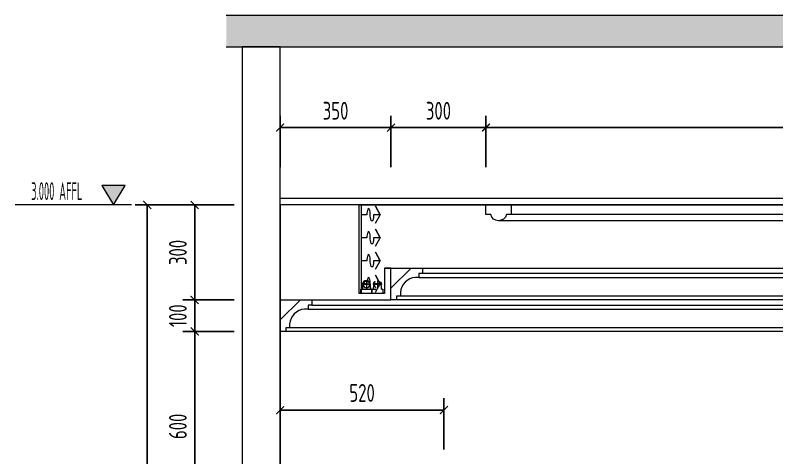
# Model space of a CAD drawing. Header units: millimetres. Extents: x 3162 to 221128, y -144913 to 11496.
# Drawn here: x 207098 to 209503, y -20823 to -19424 of the extents above; entities that cross this region are included whole.
import ezdxf
from ezdxf.enums import TextEntityAlignment as Align

# ---------------------------------------------------------------- set-up
doc = ezdxf.new("R2010")
doc.units = ezdxf.units.MM
doc.header["$LTSCALE"] = 10
doc.linetypes.add('ACAD_ISO03W100', pattern=[30, 12, -18])
doc.linetypes.add('DOTE', pattern=[61.468, 50.8, -5.08, 0.508, -5.08])
doc.layers.get('Defpoints').update_dxf_attribs({"color": 250})
for name, color, linetype, lineweight in [('Contour【轮廓线】', 94, 'Continuous', 0), ('Elevation【立面图库】', 150, 'Continuous', 0), ('FC-Hatch【平面填充】', 250, 'Continuous', 0), ('FF-Socket【电气】', 124, 'Continuous', 0), ('Finish【完成面】', 2, 'Continuous', 0), ('Gray【中细线】', 8, 'Continuous', 0), ('RC-dimensions', 44, 'Continuous', 0), ('RC-Lamps【天花灯具】', 2, 'Continuous', 0), ('RC-Modelling【天花造型】', 30, 'Continuous', 0), ('Wall【立面墙】', 252, 'Continuous', 0)]:
    doc.layers.add(name, color=color, linetype=linetype, lineweight=lineweight)
doc.styles.add('尺寸标注', font='ARCHS.SHX', dxfattribs={"width": 0.8})
doc.styles.add('标高', font='ARCHS.SHX', dxfattribs={"width": 0.5})
doc.dimstyles.new('海龙1：25', dxfattribs={"dimscale": 25, "dimtxt": 2.25, "dimasz": 1, "dimexe": 1.5, "dimexo": 1, "dimgap": 1, "dimtad": 1, "dimdec": 0, "dimrnd": 5, "dimdsep": 46, "dimtxsty": '尺寸标注', "dimblk": 'ARCHTICK', "dimblk1": 'ARCHTICK', "dimblk2": 'ARCHTICK', "dimcen": 1, "dimclrd": 44, "dimclre": 44, "dimclrt": 2, "dimadec": 0, "dimazin": 0, "dimtfac": 1, "dimtdec": 0, "dimtix": 1, "dimtmove": 2, "dimatfit": 3, "dimldrblk": 'hl_arrow2', "dimfxl": 5, "dimfxlon": 1, "dimarcsym": 0})

# ---------------------------------------------------------------- blocks, each defined once
blk = doc.blocks.new('_ArchTick')
at = {"color": 2, "linetype": 'ByBlock', "const_width": 0.15}
blk.add_lwpolyline([(-0.5, -0.5), (0.5, 0.5)], dxfattribs=at)
blk = doc.blocks.new('*D244')
at = {"layer": 'Defpoints', "color": 0, "transparency": 16777216}
for p in [(207814.6, -20023.8), (207664.6, -20323.8), (207814.6, -20323.8)]:
    blk.add_point(p, dxfattribs=at)
at = {"layer": 'RC-dimensions', "color": 44, "lineweight": -2, "transparency": 16777216}
for p, q in [((207789.6, -20023.8), (207627.1, -20023.8)), ((207664.6, -20023.8), (207664.6, -20323.8)), ((207789.6, -20323.8), (207627.1, -20323.8))]:
    blk.add_line(p, q, dxfattribs=at)
at = {"layer": 'RC-dimensions', "color": 44, "lineweight": -2, "transparency": 16777216, "xscale": 25, "yscale": 25, "zscale": 25}
for p, rotation in [((207664.6, -20023.8), 90), ((207664.6, -20323.8), 270)]:
    blk.add_blockref('_ArchTick', p, dxfattribs=dict(at, rotation=rotation))
at = {"layer": 'RC-dimensions', "color": 2, "transparency": 16777216, "insert": (207611.5, -20173.8), "char_height": 56.25, "attachment_point": 5, "rotation": 90, "style": '尺寸标注'}
blk.add_mtext('300', dxfattribs=at)
blk = doc.blocks.new('hl_arrow2')
at = {"color": 2}
blk.add_line((-0.221, 0), (-1, 0), dxfattribs=at)
blk.add_lwpolyline([(-0.221, 0), (-0.861, -0.689), (-0.654, -0.862), (0, 0), (-0.654, 0.862), (-0.861, 0.689)], close=True, dxfattribs=at)
for points in [[(-0.861, 0.689), (-0.654, 0.862), (-0.221, 0), (0, 0)], [(-0.861, -0.689), (-0.654, -0.862), (-0.221, 0), (0, 0)]]:
    blk.add_solid(points, dxfattribs=at)
blk = doc.blocks.new('*D246')
at = {"layer": 'Defpoints', "color": 0, "transparency": 16777216}
for p in [(207814.6, -20023.8), (207514.6, -23023.8), (207814.6, -23023.8)]:
    blk.add_point(p, dxfattribs=at)
at = {"layer": 'RC-dimensions', "color": 44, "lineweight": -2, "transparency": 16777216}
for p, q in [((207639.6, -20023.8), (207477.1, -20023.8)), ((207514.6, -20023.8), (207514.6, -23023.8)), ((207639.6, -23023.8), (207477.1, -23023.8))]:
    blk.add_line(p, q, dxfattribs=at)
at = {"layer": 'RC-dimensions', "color": 44, "lineweight": -2, "transparency": 16777216, "xscale": 25, "yscale": 25, "zscale": 25}
for p, rotation in [((207514.6, -20023.8), 90), ((207514.6, -23023.8), 270)]:
    blk.add_blockref('_ArchTick', p, dxfattribs=dict(at, rotation=rotation))
at = {"layer": 'RC-dimensions', "color": 2, "transparency": 16777216, "insert": (207461.5, -21523.8), "char_height": 56.25, "attachment_point": 5, "rotation": 90, "style": '尺寸标注'}
blk.add_mtext('3000', dxfattribs=at)
blk = doc.blocks.new('hl_Elevation-A2')
blk.add_hatch(color=150).paths.add_polyline_path([(3.738, 2.475), (2.269, 0), (0.8, 2.475)])
at = {"color": 150}
blk.add_line((0, 0), (14.673, 0), dxfattribs=at)
blk.add_lwpolyline([(3.738, 2.475), (2.269, 0), (0.8, 2.475)], close=True, dxfattribs=at)
at = {"color": 2, "style": '标高', "width": 0.8, "flags": 8}
blk.add_attdef('HEIGHT', text='', height=2.25, dxfattribs=at).set_placement((9.42, 1.75), align=Align.MIDDLE_CENTER)
blk = doc.blocks.new('侧出风')
for points in [[(-291.5, 108.7), (-233.9, 141.6), (-176.3, 108.7), (-233.9, 141.6), (-233.9, 96.9, 0.094519), (-272.2, 90.6, 0.69809), (-272.2, 80.4, 0.094519), (-233.9, 74.1, -0.094519), (-195.6, 67.7, -0.69809), (-195.6, 57.6, -0.094519), (-233.9, 51.2), (-233.9, 12.5)], [(-135.6, 108.7), (-78, 141.6), (-20.3, 108.7), (-78, 141.6), (-78, 96.9, 0.094519), (-116.2, 90.6, 0.69809), (-116.2, 80.4, 0.094519), (-78, 74.1, -0.094519), (-39.7, 67.7, -0.69809), (-39.7, 57.6, -0.094519), (-78, 51.2), (-78, 12.5)], [(20.3, 108.7), (78, 141.6), (135.6, 108.7), (78, 141.6), (78, 96.9, 0.094519), (39.7, 90.6, 0.69809), (39.7, 80.4, 0.094519), (78, 74.1, -0.094519), (116.2, 67.7, -0.69809), (116.2, 57.6, -0.094519), (78, 51.2), (78, 12.5)], [(176.3, 108.7), (233.9, 141.6), (291.5, 108.7), (233.9, 141.6), (233.9, 96.9, 0.094519), (195.6, 90.6, 0.69809), (195.6, 80.4, 0.094519), (233.9, 74.1, -0.094519), (272.2, 67.7, -0.69809), (272.2, 57.6, -0.094519), (233.9, 51.2), (233.9, 12.5)]]:
    blk.add_lwpolyline(points, format="xyb")
blk.add_lwpolyline([(-300, 0), (300, 0), (300, 12.5), (-300, 12.5)], close=True)
blk = doc.blocks.new('海龙_05142971')
at = {"layer": 'Contour【轮廓线】', "color": 8}
blk.add_lwpolyline([(2096, -27), (2096, -38), (2108, -38), (2108, -50), (2126, -50), (2126, -13), (2062, 50), (2026, 50), (2026, 33), (2038, 33), (2038, 21), (2049, 21, -0.370903), (2096, -27)], format="xyb", dxfattribs=at)
at = {"layer": 'RC-Modelling【天花造型】', "color": 8}
for p, q in [((2026, 33), (-2044, 33)), ((2038, 21), (-2056, 21)), ((-2114, -38), (2096, -38))]:
    blk.add_line(p, q, dxfattribs=at)
at = {"layer": 'RC-Modelling【天花造型】'}
blk.add_line((-2126, -50), (2108, -50), dxfattribs=at)
blk = doc.blocks.new('海龙工具_暗藏灯')
at = {"color": 8, "linetype": 'DOTE', "ltscale": 4.56}
for p, q in [((-13.2, 28.5), (13.2, 28.5)), ((0, 41.7), (0, 15.3))]:
    blk.add_line(p, q, dxfattribs=at)
at = {"ltscale": 100}
blk.add_lwpolyline([(-12.5, 13.9), (-12.5, 28.5, -1), (12.5, 28.5), (12.5, 13.9)], format="xyb", dxfattribs=at)
blk.add_lwpolyline([(-17.4, 13.9), (-17.4, 0), (17.4, 0), (17.4, 13.9)], close=True, dxfattribs=at)
blk.add_circle((0, 28.5), 10.4, dxfattribs=at)
blk = doc.blocks.new('海龙工具_暗藏灯[虚]')
at = {"color": 8, "linetype": 'DOTE', "ltscale": 4.56}
for p, q in [((-13.2, 28.5), (13.2, 28.5)), ((0, 41.7), (0, 15.3))]:
    blk.add_line(p, q, dxfattribs=at)
at = {"color": 8, "linetype": 'ACAD_ISO03W100', "ltscale": 0.1}
blk.add_lwpolyline([(-12.5, 13.9), (-12.5, 28.5, -1), (12.5, 28.5), (12.5, 13.9)], format="xyb", dxfattribs=at)
blk.add_lwpolyline([(-17.4, 13.9), (-17.4, 0), (17.4, 0), (17.4, 13.9)], close=True, dxfattribs=at)
blk.add_circle((0, 28.5), 10.4, dxfattribs=at)
blk = doc.blocks.new('D_暗藏灯管')
for name, p in [('海龙工具_暗藏灯[虚]', (-17.4, 0)), ('海龙工具_暗藏灯', (17.4, 0))]:
    blk.add_blockref(name, p)
blk = doc.blocks.new('*D435')
at = {"layer": 'Defpoints', "color": 0, "transparency": 16777216}
for p in [(208584.6, -19779), (208584.6, -19929), (211634.6, -19929)]:
    blk.add_point(p, dxfattribs=at)
at = {"layer": 'RC-dimensions', "color": 44, "lineweight": -2, "transparency": 16777216}
for p, q in [((208584.6, -19904), (208584.6, -19741.5)), ((211634.6, -19904), (211634.6, -19741.5)), ((211634.6, -19779), (208584.6, -19779))]:
    blk.add_line(p, q, dxfattribs=at)
at = {"layer": 'RC-dimensions', "color": 44, "lineweight": -2, "transparency": 16777216, "xscale": 25, "yscale": 25, "zscale": 25, "rotation": 180}
blk.add_blockref('_ArchTick', (208584.6, -19779), dxfattribs=at)
at = {"layer": 'RC-dimensions', "color": 44, "lineweight": -2, "transparency": 16777216, "xscale": 25, "yscale": 25, "zscale": 25}
blk.add_blockref('_ArchTick', (211634.6, -19779), dxfattribs=at)
at = {"layer": 'RC-dimensions', "color": 2, "transparency": 16777216, "insert": (210109.6, -19725.9), "char_height": 56.25, "attachment_point": 5, "style": '尺寸标注'}
blk.add_mtext('3050', dxfattribs=at)
blk = doc.blocks.new('*D436')
at = {"layer": 'Defpoints', "color": 0, "transparency": 16777216}
for p in [(208284.6, -19779), (208284.6, -19929), (208584.6, -19929)]:
    blk.add_point(p, dxfattribs=at)
at = {"layer": 'RC-dimensions', "color": 44, "lineweight": -2, "transparency": 16777216}
for p, q in [((208284.6, -19904), (208284.6, -19741.5)), ((208584.6, -19904), (208584.6, -19741.5)), ((208584.6, -19779), (208284.6, -19779))]:
    blk.add_line(p, q, dxfattribs=at)
at = {"layer": 'RC-dimensions', "color": 44, "lineweight": -2, "transparency": 16777216, "xscale": 25, "yscale": 25, "zscale": 25, "rotation": 180}
blk.add_blockref('_ArchTick', (208284.6, -19779), dxfattribs=at)
at = {"layer": 'RC-dimensions', "color": 44, "lineweight": -2, "transparency": 16777216, "xscale": 25, "yscale": 25, "zscale": 25}
blk.add_blockref('_ArchTick', (208584.6, -19779), dxfattribs=at)
at = {"layer": 'RC-dimensions', "color": 2, "transparency": 16777216, "insert": (208434.6, -19725.9), "char_height": 56.25, "attachment_point": 5, "style": '尺寸标注'}
blk.add_mtext('300', dxfattribs=at)
blk = doc.blocks.new('*D437')
at = {"layer": 'Defpoints', "color": 0, "transparency": 16777216}
for p in [(207934.6, -19779), (207934.6, -19929), (208284.6, -19929)]:
    blk.add_point(p, dxfattribs=at)
at = {"layer": 'RC-dimensions', "color": 44, "lineweight": -2, "transparency": 16777216}
for p, q in [((207934.6, -19904), (207934.6, -19741.5)), ((208284.6, -19904), (208284.6, -19741.5)), ((208284.6, -19779), (207934.6, -19779))]:
    blk.add_line(p, q, dxfattribs=at)
at = {"layer": 'RC-dimensions', "color": 44, "lineweight": -2, "transparency": 16777216, "xscale": 25, "yscale": 25, "zscale": 25, "rotation": 180}
blk.add_blockref('_ArchTick', (207934.6, -19779), dxfattribs=at)
at = {"layer": 'RC-dimensions', "color": 44, "lineweight": -2, "transparency": 16777216, "xscale": 25, "yscale": 25, "zscale": 25}
blk.add_blockref('_ArchTick', (208284.6, -19779), dxfattribs=at)
at = {"layer": 'RC-dimensions', "color": 2, "transparency": 16777216, "insert": (208109.6, -19725.9), "char_height": 56.25, "attachment_point": 5, "style": '尺寸标注'}
blk.add_mtext('350', dxfattribs=at)
blk = doc.blocks.new('*D438')
at = {"layer": 'Defpoints', "color": 0, "transparency": 16777216}
for p in [(207814.6, -20423.8), (207664.6, -21023.8), (207814.6, -21023.8)]:
    blk.add_point(p, dxfattribs=at)
at = {"layer": 'RC-dimensions', "color": 44, "lineweight": -2, "transparency": 16777216}
for p, q in [((207789.6, -20423.8), (207627.1, -20423.8)), ((207664.6, -20423.8), (207664.6, -21023.8)), ((207789.6, -21023.8), (207627.1, -21023.8))]:
    blk.add_line(p, q, dxfattribs=at)
at = {"layer": 'RC-dimensions', "color": 44, "lineweight": -2, "transparency": 16777216, "xscale": 25, "yscale": 25, "zscale": 25}
for p, rotation in [((207664.6, -20423.8), 90), ((207664.6, -21023.8), 270)]:
    blk.add_blockref('_ArchTick', p, dxfattribs=dict(at, rotation=rotation))
at = {"layer": 'RC-dimensions', "color": 2, "transparency": 16777216, "insert": (207611.5, -20723.8), "char_height": 56.25, "attachment_point": 5, "rotation": 90, "style": '尺寸标注'}
blk.add_mtext('600', dxfattribs=at)
blk = doc.blocks.new('*D439')
at = {"layer": 'Defpoints', "color": 0, "transparency": 16777216}
for p in [(207814.6, -20323.8), (207664.6, -20423.8), (207814.6, -20423.8)]:
    blk.add_point(p, dxfattribs=at)
at = {"layer": 'RC-dimensions', "color": 44, "lineweight": -2, "transparency": 16777216}
for p, q in [((207664.6, -20323.8), (207664.6, -20298.8)), ((207789.6, -20323.8), (207627.1, -20323.8)), ((207664.6, -20323.8), (207664.6, -20423.8)), ((207789.6, -20423.8), (207627.1, -20423.8)), ((207664.6, -20423.8), (207664.6, -20448.8))]:
    blk.add_line(p, q, dxfattribs=at)
at = {"layer": 'RC-dimensions', "color": 44, "lineweight": -2, "transparency": 16777216, "xscale": 25, "yscale": 25, "zscale": 25}
for p, rotation in [((207664.6, -20323.8), 270), ((207664.6, -20423.8), 90)]:
    blk.add_blockref('_ArchTick', p, dxfattribs=dict(at, rotation=rotation))
at = {"layer": 'RC-dimensions', "color": 2, "transparency": 16777216, "insert": (207611.5, -20373.8), "char_height": 56.25, "attachment_point": 5, "rotation": 90, "style": '尺寸标注'}
blk.add_mtext('100', dxfattribs=at)
blk = doc.blocks.new('*D483')
at = {"layer": 'Defpoints', "color": 0, "transparency": 16777216}
for p in [(208452.1, -20672.4), (207934.6, -20822.4), (208452.1, -20822.4)]:
    blk.add_point(p, dxfattribs=at)
at = {"layer": 'RC-dimensions', "color": 44, "lineweight": -2, "transparency": 16777216}
for p, q in [((207934.6, -20797.4), (207934.6, -20634.9)), ((208452.1, -20797.4), (208452.1, -20634.9)), ((207934.6, -20672.4), (208452.1, -20672.4))]:
    blk.add_line(p, q, dxfattribs=at)
at = {"layer": 'RC-dimensions', "color": 44, "lineweight": -2, "transparency": 16777216, "xscale": 25, "yscale": 25, "zscale": 25, "rotation": 180}
blk.add_blockref('_ArchTick', (207934.6, -20672.4), dxfattribs=at)
at = {"layer": 'RC-dimensions', "color": 44, "lineweight": -2, "transparency": 16777216, "xscale": 25, "yscale": 25, "zscale": 25}
blk.add_blockref('_ArchTick', (208452.1, -20672.4), dxfattribs=at)
at = {"layer": 'RC-dimensions', "color": 2, "transparency": 16777216, "insert": (208193.4, -20618.1), "char_height": 56.25, "attachment_point": 5, "style": '尺寸标注'}
blk.add_mtext('520', dxfattribs=at)

msp = doc.modelspace()

# ---------------------------------------------------------------- hatches: boundary and pattern name
at = {"layer": 'FC-Hatch【平面填充】'}
h = msp.add_hatch(dxfattribs=at)
h.set_pattern_fill('钢筋混凝土', color=256, scale=50, angle=180, style=0, pattern_type=2)
h.set_pattern_definition([(225, (110819.52, 0), (35.35534, -35.35534), []), (230, (110819.52, 0), (-71.726018, 6.275218), [7.5, -82.5]), (175, (110819.52, 0), (13.87511, -75.21923), [6, -66]), (280.4514, (110813.54, 0.52), (-57.85092, -68.94393), [6.374, -70.1142]), (226.1842, (110819.52, -20), (-106.72409, 16.55189), [11.25, -123.75]), (276.6356, (110810.63, -18.62), (-93.46626, -97.41178), [9.56105, -105.1713]), (171.1842, (110819.52, -20), (-93.46618, -97.41189), [9, -99]), (201, (110809.52, -15), (-59.690703, 40.261893), [7.5, -82.5]), (146, (110809.52, -15), (-24.33156, -72.515006), [6, -66]), (251.4514, (110804.546, -11.645), (-84.022234, -32.253037), [6.374, -70.1142]), (217.5, (110819.52, 0), (-1.2159855, -33.2893854), [0.5, -65.2, 0.5, -67, 0.5, -66.25]), (187.5, (110819.52, 0), (-26.306954, -39.441171), [0.5, -38.2, 0.5, -63.7, 0.5, -25.25]), (147.5, (110841.82, -3e-15), (-53.3822436, 2.255487), [0.5, -25, 0.5, -78, 0.5, -103.5]), (137.5, (110851.82, -4e-15), (-58.318617, -10.010498), [0.5, -32.5, 0.5, -51.8, 0.5, -73.5])])
h.paths.add_polyline_path([(207764.6, -19523.8), (207764.6, -19423.8), (212784.6, -19423.8), (212784.6, -19523.8)])

# ---------------------------------------------------------------- linework, layer by layer
at = {"layer": 'Contour【轮廓线】', "color": 8}
for p, q in [((211554.6, -20053.8), (208664.6, -20053.8)), ((211594.6, -20073.8), (208624.6, -20073.8))]:
    msp.add_line(p, q, dxfattribs=at)
at = {"layer": 'Contour【轮廓线】'}
msp.add_lwpolyline([(208664.6, -20023.8), (208664.6, -20053.8), (208649.6, -20053.8, -0.8), (208599.6, -20053.8), (208584.6, -20053.8), (208584.6, -20023.8)], format="xyb", close=True, dxfattribs=at)
at = {"layer": 'Contour【轮廓线】', "color": 8}
msp.add_lwpolyline([(208314.6, -20300.8), (208314.6, -20311.8), (208302.6, -20311.8), (208302.6, -20323.8), (208284.6, -20323.8), (208284.6, -20286.8), (208348.6, -20223.8), (208384.6, -20223.8), (208384.6, -20240.8), (208372.6, -20240.8), (208372.6, -20252.8), (208361.6, -20252.8, 0.370903), (208314.6, -20300.8)], format="xyb", dxfattribs=at)
at = {"layer": 'Finish【完成面】'}
for p, q in [((207934.6, -20023.8), (207934.6, -23023.8)), ((212484.6, -20023.8), (207934.6, -20023.8))]:
    msp.add_line(p, q, dxfattribs=at)
at = {"layer": 'Gray【中细线】'}
msp.add_line((212484.6, -20003.8), (207934.6, -20003.8), dxfattribs=at)
at = {"layer": 'RC-Modelling【天花造型】'}
for p, q in [((208264.6, -20223.8), (211954.6, -20223.8)), ((211934.6, -20323.8), (208284.6, -20323.8))]:
    msp.add_line(p, q, dxfattribs=at)
at = {"layer": 'RC-Modelling【天花造型】', "color": 8}
for p, q in [((208372.6, -20252.8), (211846.6, -20252.8)), ((211834.6, -20240.8), (208384.6, -20240.8)), ((211904.6, -20311.8), (208314.6, -20311.8))]:
    msp.add_line(p, q, dxfattribs=at)
at = {"layer": 'RC-Modelling【天花造型】'}
msp.add_lwpolyline([(207934.6, -20023.8), (207934.6, -20023.8), (207934.6, -20323.8), (208284.6, -20323.8), (208284.6, -20223.8), (208264.6, -20223.8), (208264.6, -20303.8), (208184.6, -20303.8), (208184.6, -20023.8), (210209.6, -20023.8)], dxfattribs=at)
at = {"layer": 'Wall【立面墙】'}
for p, q in [((207764.6, -19423.8), (212784.6, -19423.8)), ((207764.6, -19523.8), (212784.6, -19523.8))]:
    msp.add_line(p, q, dxfattribs=at)
msp.add_lwpolyline([(207934.6, -23023.8), (207934.6, -19523.8), (207814.6, -19523.8), (207814.6, -23023.8)], close=True, dxfattribs=at)

# ---------------------------------------------------------------- block references
at = {"layer": 'Elevation【立面图库】'}
ref = msp.add_blockref('hl_Elevation-A2', (207464.6, -20023.8), dxfattribs=dict(at, xscale=-25, yscale=25, zscale=25))
ref.add_attrib('HEIGHT', '3.000 AFFL', dxfattribs={"layer": '0', "color": 2, "height": 56.25, "style": '标高', "width": 0.5}).set_placement((207229.1, -19980), align=Align.MIDDLE_CENTER)
at = {"layer": 'FF-Socket【电气】', "xscale": -0.4666666666666667, "yscale": 0.4666666666666667, "zscale": 0.4666666666666667, "rotation": 270}
msp.add_blockref('侧出风', (208184.6, -20163.8), dxfattribs=at)
at = {"layer": 'RC-Lamps【天花灯具】', "xscale": -1}
msp.add_blockref('D_暗藏灯管', (208224.6, -20303.8), dxfattribs=at)
at = {"layer": 'RC-Modelling【天花造型】', "xscale": -1}
msp.add_blockref('海龙_05142971', (210060.6, -20373.8), dxfattribs=at)

# ---------------------------------------------------------------- dimensions: what is measured, and where the dimension line sits
at = {"layer": 'RC-dimensions'}
for base, p1, p2, picture, middle in [((207934.6, -19779), (208284.6, -19929), (207934.6, -19929), '*D437', (208109.6, -19725.9)), ((208284.6, -19779), (208584.6, -19929), (208284.6, -19929), '*D436', (208434.6, -19725.9)), ((208584.6, -19779), (211634.6, -19929), (208584.6, -19929), '*D435', (210109.6, -19725.9))]:
    dim = msp.add_linear_dim(base=base, p1=p1, p2=p2, angle=180, dimstyle='海龙1：25', dxfattribs=at)
    dim.commit()
    dim.dimension.update_dxf_attribs({"geometry": picture, "text_midpoint": middle})
for base, p1, p2, picture, middle in [((207514.6, -23023.8), (207814.6, -20023.8), (207814.6, -23023.8), '*D246', (207461.5, -21523.8)), ((207664.6, -20323.8), (207814.6, -20023.8), (207814.6, -20323.8), '*D244', (207611.5, -20173.8)), ((207664.6, -20423.8), (207814.6, -20323.8), (207814.6, -20423.8), '*D439', (207611.5, -20373.8)), ((207664.6, -21023.8), (207814.6, -20423.8), (207814.6, -21023.8), '*D438', (207611.5, -20723.8))]:
    dim = msp.add_linear_dim(base=base, p1=p1, p2=p2, angle=270, dimstyle='海龙1：25', override={"dimscale": 25, "dimtxsty": '尺寸标注', "dimblk1": 'ArchTick', "dimblk2": 'ArchTick', "dimsah": 1, "dimclrt": 2}, dxfattribs=at)
    dim.commit()
    dim.dimension.update_dxf_attribs({"geometry": picture, "text_midpoint": middle})
dim = msp.add_linear_dim(base=(208452.132095, -20672.433406), p1=(207934.632092, -20822.433406), p2=(208452.132095, -20822.433406), dimstyle='海龙1：25', dxfattribs=at)
dim.commit()
dim.dimension.update_dxf_attribs({"geometry": '*D483', "text_midpoint": (208193.382093, -20618.136531)})

doc.saveas('drawing.dxf')
